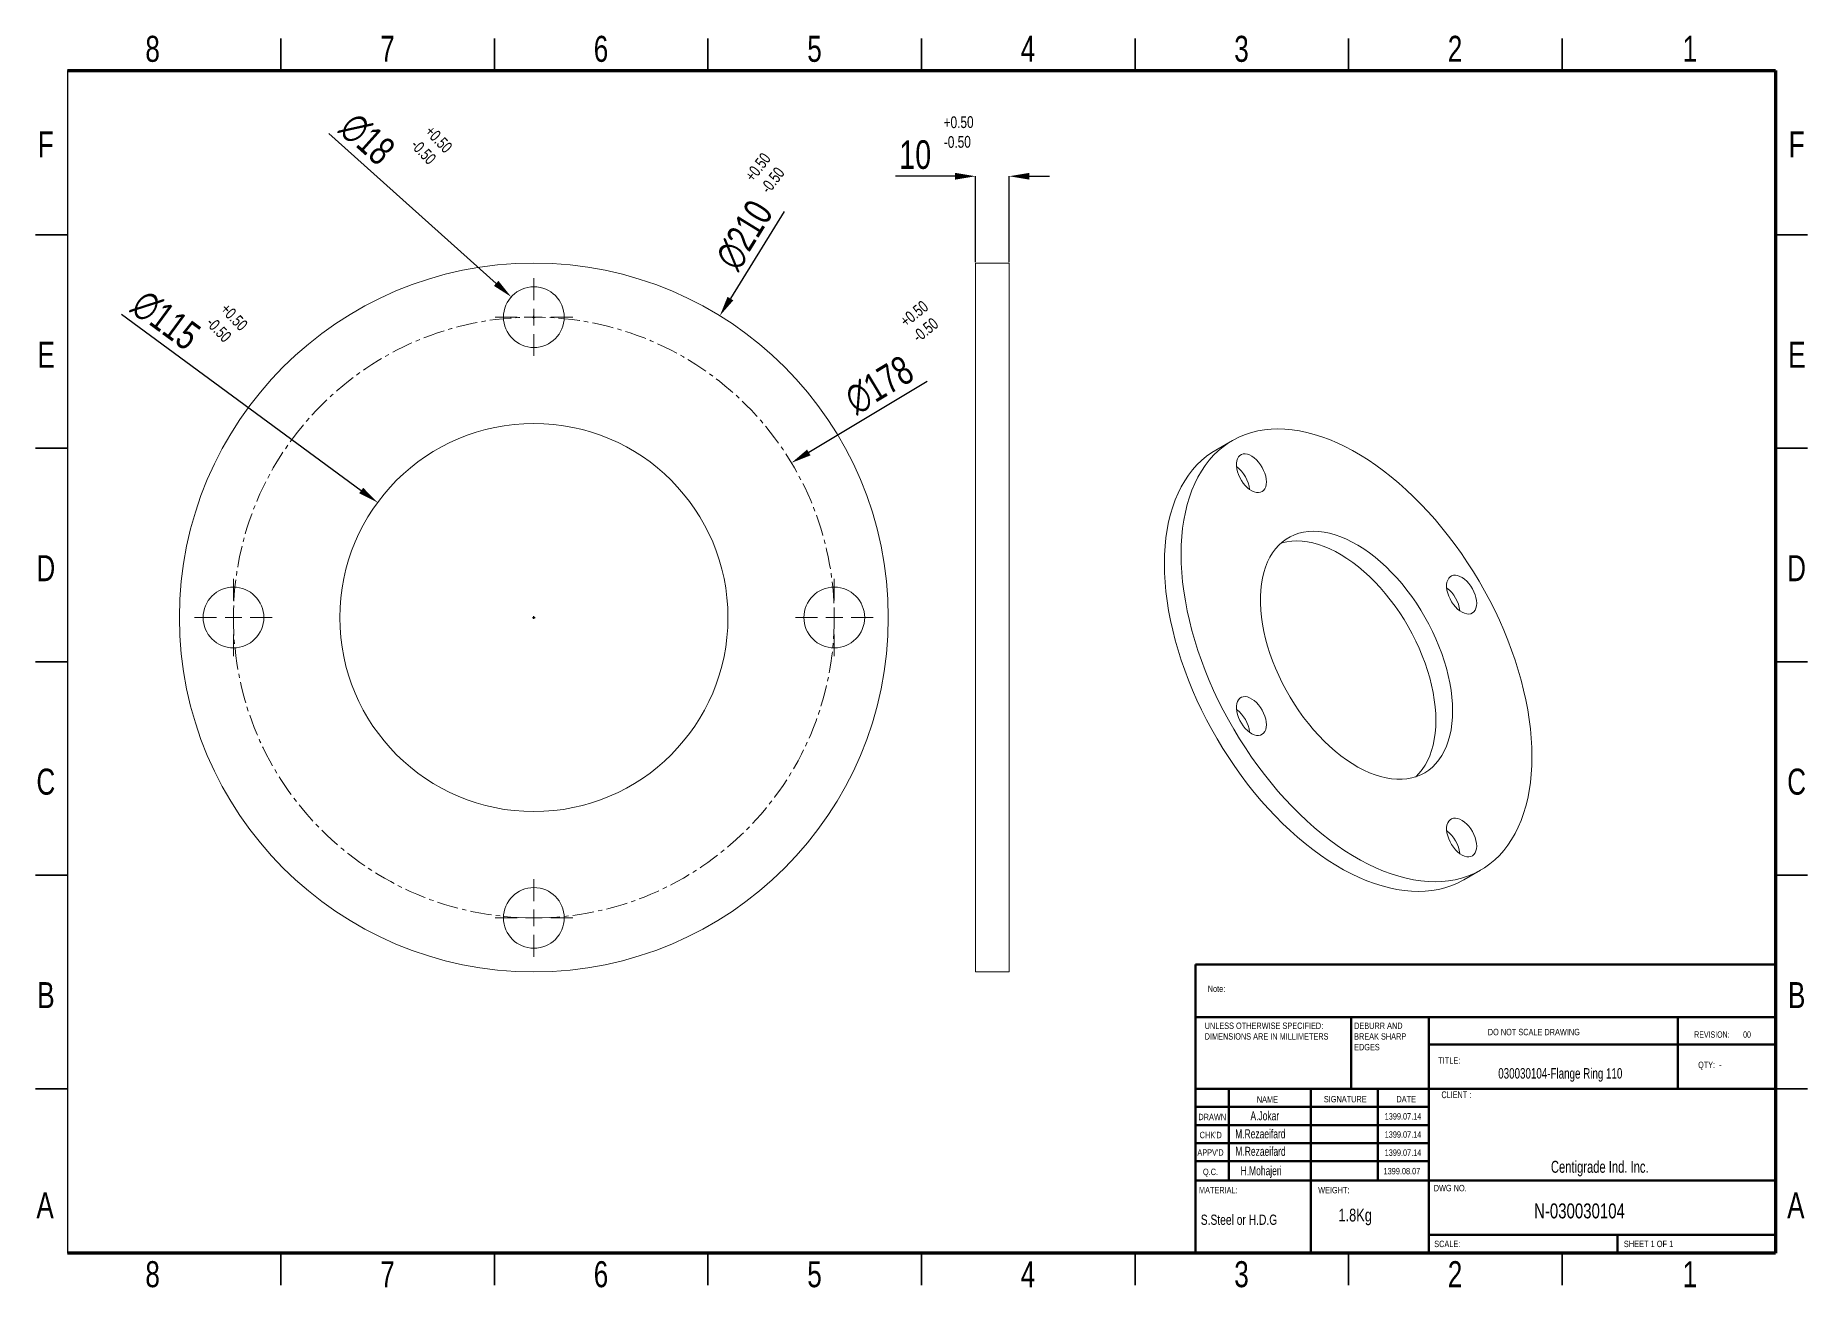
# Model space of a CAD drawing. Header units: millimetres. Extents: x 3290 to 3815, y 1511 to 1882.
import ezdxf

# ---------------------------------------------------------------- set-up
doc = ezdxf.new("R2010")
doc.units = ezdxf.units.MM
doc.linetypes.add('SLD-Chain', pattern=[10.16, 6.35, -1.27, 1.27, -1.27])
doc.linetypes.add('SLD-Solid', pattern=[0])
doc.styles.add('SLDTEXTSTYLE0', font='TXT', dxfattribs={"width": 0.75})
doc.styles.add('SLDTEXTSTYLE1', font='TXT', dxfattribs={"width": 0.686449})
doc.styles.add('SLDTEXTSTYLE2', font='TXT', dxfattribs={"width": 0.652778})
doc.styles.add('SLDTEXTSTYLE3', font='TXT', dxfattribs={"width": 0.692308})
doc.styles.add('SLDTEXTSTYLE4', font='TXT', dxfattribs={"width": 0.7})
doc.styles.add('SLDTEXTSTYLE5', font='TXT', dxfattribs={"width": 0.678571})
doc.dimstyles.new('SLDDIMSTYLE30', dxfattribs={"dimscale": 4, "dimtxt": 2.116667, "dimasz": 1.5, "dimexe": 0, "dimexo": 0.0625, "dimgap": 0.529167, "dimtad": 1, "dimdec": 0, "dimrnd": 1e-09, "dimzin": 12, "dimdsep": 46, "dimtxsty": 'SLDTEXTSTYLE0', "dimcen": 0.09, "dimadec": 0, "dimazin": 3, "dimtfac": 1, "dimtdec": 0, "dimtofl": 0, "dimtmove": 0, "dimatfit": 3, "dimfxl": 1, "dimfrac": 2, "dimtolj": 1, "dimtzin": 12, "dimarcsym": 0})

# ---------------------------------------------------------------- blocks, each defined once
blk = doc.blocks.new('SW_CENTERMARKSYMBOL_15')
at = {"color": 0, "linetype": 'SLD-Solid', "lineweight": 0}
for p, q in [((0, 1), (0, 2.3)), ((-1, 0), (-2.3, 0)), ((0, 0), (-0.5, 0)), ((0, 0), (0, 0.5)), ((0, 0), (0, -0.5)), ((0, 0), (0.5, 0)), ((1, 0), (2.3, 0)), ((0, -1), (0, -2.3))]:
    blk.add_line(p, q, dxfattribs=at)
blk = doc.blocks.new('SW_CENTERMARKSYMBOL_17')
at = {"color": 0, "linetype": 'SLD-Solid', "lineweight": 0}
for p, q in [((0, 1), (0, 2.3)), ((-1, 0), (-2.3, 0)), ((0, 0), (-0.5, 0)), ((0, 0), (0, 0.5)), ((0, 0), (0, -0.5)), ((0, 0), (0.5, 0)), ((1, 0), (2.3, 0)), ((0, -1), (0, -2.3))]:
    blk.add_line(p, q, dxfattribs=at)
blk = doc.blocks.new('SW_CENTERMARKSYMBOL_19')
at = {"color": 0, "linetype": 'SLD-Solid', "lineweight": 0}
for p, q in [((0, 1), (0, 2.3)), ((-1, 0), (-2.3, 0)), ((0, 0), (-0.5, 0)), ((0, 0), (0, 0.5)), ((0, 0), (0, -0.5)), ((0, 0), (0.5, 0)), ((1, 0), (2.3, 0)), ((0, -1), (0, -2.3))]:
    blk.add_line(p, q, dxfattribs=at)
blk = doc.blocks.new('SW_CENTERMARKSYMBOL_21')
at = {"color": 0, "linetype": 'SLD-Solid', "lineweight": 0}
for p, q in [((0, 1), (0, 2.3)), ((-1, 0), (-2.3, 0)), ((0, 0), (-0.5, 0)), ((0, 0), (0, 0.5)), ((0, 0), (0, -0.5)), ((0, 0), (0.5, 0)), ((1, 0), (2.3, 0)), ((0, -1), (0, -2.3))]:
    blk.add_line(p, q, dxfattribs=at)
blk = doc.blocks.new('*D9')
at = {"color": 0, "lineweight": -2, "transparency": 16777216}
for p, q in [((3511.87, 1829.49), (3495.95, 1803.66)), ((3437.37, 1709.16), (3438.09, 1709.16)), ((3437.73, 1708.8), (3437.73, 1709.52))]:
    blk.add_line(p, q, dxfattribs=at)
at = {"color": 0, "transparency": 16777216}
blk.add_solid([(3495.1, 1804.18), (3496.81, 1803.13), (3492.81, 1798.55)], dxfattribs=at)
at = {"layer": 'Defpoints', "color": 0, "transparency": 16777216}
for p in [(3492.81, 1798.55), (3382.64, 1619.76)]:
    blk.add_point(p, dxfattribs=at)
at = {"color": 0, "transparency": 16777216, "insert": (3500.08, 1822.46), "char_height": 8.467, "attachment_point": 5, "rotation": 58.3594, "style": 'SLDTEXTSTYLE0'}
blk.add_mtext('\\A1;∅210', dxfattribs=at)
blk = doc.blocks.new('*D10')
at = {"color": 0, "lineweight": -2, "transparency": 16777216}
for p, q in [((3315.55, 1799.03), (3386.57, 1746.78)), ((3437.37, 1709.16), (3438.09, 1709.16)), ((3437.73, 1708.8), (3437.73, 1709.52))]:
    blk.add_line(p, q, dxfattribs=at)
at = {"color": 0, "transparency": 16777216}
blk.add_solid([(3387.17, 1747.59), (3385.98, 1745.98), (3391.41, 1743.23)], dxfattribs=at)
at = {"layer": 'Defpoints', "color": 0, "transparency": 16777216}
for p in [(3391.41, 1743.23), (3484.04, 1675.08)]:
    blk.add_point(p, dxfattribs=at)
at = {"color": 0, "transparency": 16777216, "insert": (3328.69, 1797.25), "char_height": 8.467, "attachment_point": 5, "rotation": 323.6614, "style": 'SLDTEXTSTYLE0'}
blk.add_mtext('\\A1;∅115', dxfattribs=at)
blk = doc.blocks.new('*D11')
at = {"color": 0, "lineweight": -2, "transparency": 16777216}
for p, q in [((3554.23, 1779.1), (3519.17, 1758.06)), ((3437.37, 1709.16), (3438.09, 1709.16)), ((3437.73, 1708.8), (3437.73, 1709.52))]:
    blk.add_line(p, q, dxfattribs=at)
at = {"color": 0, "transparency": 16777216}
blk.add_solid([(3518.66, 1758.91), (3519.69, 1757.2), (3514.03, 1754.97)], dxfattribs=at)
at = {"layer": 'Defpoints', "color": 0, "transparency": 16777216}
for p in [(3514.03, 1754.97), (3361.42, 1663.34)]:
    blk.add_point(p, dxfattribs=at)
at = {"color": 0, "transparency": 16777216, "insert": (3540.07, 1778.01), "char_height": 8.467, "attachment_point": 5, "rotation": 30.9802, "style": 'SLDTEXTSTYLE0'}
blk.add_mtext('\\A1;∅178', dxfattribs=at)
blk = doc.blocks.new('*D12')
at = {"color": 0, "lineweight": -2, "transparency": 16777216}
for p, q in [((3377, 1852.57), (3426.55, 1808.17)), ((3437.37, 1798.16), (3438.09, 1798.16)), ((3437.73, 1797.8), (3437.73, 1798.52))]:
    blk.add_line(p, q, dxfattribs=at)
at = {"color": 0, "transparency": 16777216}
blk.add_solid([(3427.22, 1808.91), (3425.89, 1807.42), (3431.02, 1804.16)], dxfattribs=at)
at = {"layer": 'Defpoints', "color": 0, "transparency": 16777216}
for p in [(3431.02, 1804.16), (3444.43, 1792.15)]:
    blk.add_point(p, dxfattribs=at)
at = {"color": 0, "transparency": 16777216, "insert": (3388.33, 1850.94), "char_height": 8.467, "attachment_point": 5, "rotation": 318.137, "style": 'SLDTEXTSTYLE0'}
blk.add_mtext('\\A1;∅18', dxfattribs=at)
blk = doc.blocks.new('*D13')
at = {"color": 0, "lineweight": -2, "transparency": 16777216}
for p, q in [((3562.52, 1839.9), (3544.87, 1839.9)), ((3568.52, 1814.41), (3568.52, 1839.9)), ((3578.52, 1814.41), (3578.52, 1839.9)), ((3584.52, 1839.9), (3590.52, 1839.9))]:
    blk.add_line(p, q, dxfattribs=at)
at = {"color": 0, "transparency": 16777216}
for points in [[(3562.52, 1840.9), (3562.52, 1838.9), (3568.52, 1839.9)], [(3584.52, 1840.9), (3584.52, 1838.9), (3578.52, 1839.9)]]:
    blk.add_solid(points, dxfattribs=at)
at = {"layer": 'Defpoints', "color": 0, "transparency": 16777216}
for p in [(3568.52, 1839.9), (3568.52, 1814.16), (3578.52, 1814.16)]:
    blk.add_point(p, dxfattribs=at)
at = {"color": 0, "transparency": 16777216, "insert": (3550.7, 1846.25), "char_height": 8.467, "attachment_point": 5, "style": 'SLDTEXTSTYLE0'}
blk.add_mtext('\\A1;10', dxfattribs=at)
blk = doc.blocks.new('SW_NOTE_62')
at = {"color": 0, "linetype": 'Continuous', "lineweight": 0, "char_height": 1.5, "attachment_point": 1, "style": 'SLDTEXTSTYLE0'}
for s, insert in [('UNLESS OTHERWISE SPECIFIED:', (0, 1.93)), ('DIMENSIONS ARE IN MILLIMETERS', (0, -0.57))]:
    blk.add_mtext(s, dxfattribs=dict(at, insert=insert))
blk = doc.blocks.new('SW_NOTE_63')
at = {"color": 0, "linetype": 'Continuous', "lineweight": 0, "char_height": 1.5, "attachment_point": 1, "style": 'SLDTEXTSTYLE0'}
for s, insert in [('DEBURR AND', (0, 1.93)), ('BREAK SHARP', (0, -0.57)), ('EDGES', (0, -3.07))]:
    blk.add_mtext(s, dxfattribs=dict(at, insert=insert))

msp = doc.modelspace()

# ---------------------------------------------------------------- linework, layer by layer
at = {"color": 7, "linetype": 'Continuous', "lineweight": 35}
for p, q in [((3362.81, 1871.24), (3362.81, 1880.73)), ((3426.06, 1871.24), (3426.06, 1880.73)), ((3489.31, 1871.24), (3489.31, 1880.73)), ((3552.56, 1880.73), (3552.56, 1871.24)), ((3552.56, 1871.24), (3552.56, 1880.73)), ((3615.81, 1871.24), (3615.81, 1880.73)), ((3679.06, 1871.24), (3679.06, 1880.73)), ((3742.31, 1871.24), (3742.31, 1880.73)), ((3299.56, 1822.54), (3290.07, 1822.54)), ((3805.56, 1822.54), (3815.04, 1822.54)), ((3299.56, 1759.29), (3290.07, 1759.29)), ((3805.56, 1759.29), (3815.04, 1759.29)), ((3290.07, 1696.04), (3299.56, 1696.04)), ((3299.56, 1696.04), (3290.07, 1696.04)), ((3815.04, 1696.04), (3805.56, 1696.04)), ((3805.56, 1696.04), (3815.04, 1696.04)), ((3299.56, 1632.79), (3290.07, 1632.79)), ((3805.56, 1632.79), (3815.04, 1632.79)), ((3299.56, 1569.54), (3290.07, 1569.54)), ((3805.56, 1569.54), (3815.04, 1569.54)), ((3362.81, 1520.84), (3362.81, 1511.35)), ((3426.06, 1520.84), (3426.06, 1511.35)), ((3489.31, 1520.84), (3489.31, 1511.35)), ((3552.56, 1511.35), (3552.56, 1520.84)), ((3552.56, 1520.84), (3552.56, 1511.35)), ((3615.81, 1520.84), (3615.81, 1511.35)), ((3679.06, 1520.84), (3679.06, 1511.35)), ((3742.31, 1520.84), (3742.31, 1511.35))]:
    msp.add_line(p, q, dxfattribs=at)
at = {"color": 7, "linetype": 'Continuous', "lineweight": 70}
for p, q in [((3299.56, 1871.24), (3805.56, 1871.24)), ((3805.56, 1871.24), (3805.56, 1520.84)), ((3805.56, 1520.84), (3299.56, 1520.84))]:
    msp.add_line(p, q, dxfattribs=at)
msp.add_line((3299.56, 1871.24), (3299.56, 1520.84))
at = {"linetype": 'SLD-Solid', "lineweight": 0}
for p, q in [((3578.52, 1814.16), (3568.52, 1814.16)), ((3568.52, 1814.16), (3568.52, 1604.16)), ((3578.52, 1814.16), (3578.52, 1604.16)), ((3644.67, 1761.61), (3639.72, 1758.75)), ((3713.22, 1631.44), (3718.17, 1634.3)), ((3568.52, 1604.16), (3578.52, 1604.16))]:
    msp.add_line(p, q, dxfattribs=at)
at = {"color": 7, "linetype": 'Continuous', "lineweight": 50}
for p, q in [((3633.77, 1606.35), (3805.56, 1606.35)), ((3633.77, 1606.35), (3633.77, 1590.73)), ((3633.77, 1590.73), (3805.56, 1590.73)), ((3633.77, 1590.73), (3633.77, 1521.16)), ((3679.82, 1590.73), (3679.82, 1569.54)), ((3702.84, 1590.73), (3702.84, 1520.84)), ((3776.58, 1569.54), (3776.58, 1590.73)), ((3805.56, 1582.67), (3702.84, 1582.67)), ((3805.56, 1569.54), (3633.77, 1569.54)), ((3643.64, 1569.54), (3643.64, 1542.34)), ((3667.91, 1569.54), (3667.91, 1521.16)), ((3687.79, 1569.54), (3687.79, 1542.34)), ((3702.84, 1521.16), (3702.84, 1569.54)), ((3702.84, 1564.16), (3633.77, 1564.16)), ((3702.84, 1558.79), (3633.77, 1558.79)), ((3702.84, 1553.41), (3633.77, 1553.41)), ((3702.84, 1548.04), (3633.77, 1548.04)), ((3646.93, 1542.34), (3633.77, 1542.34)), ((3646.93, 1542.34), (3805.56, 1542.34)), ((3702.84, 1526.22), (3805.56, 1526.22)), ((3758.75, 1520.84), (3758.75, 1526.22))]:
    msp.add_line(p, q, dxfattribs=at)
at = {"linetype": 'SLD-Solid', "lineweight": 0, "flags": 128}
for points in [[(3733.39, 1667.95), (3733.34, 1670.63), (3733.19, 1673.37), (3732.94, 1676.16), (3732.58, 1678.99), (3732.13, 1681.85), (3731.57, 1684.75), (3730.92, 1687.67), (3730.17, 1690.61), (3729.33, 1693.57), (3728.39, 1696.54), (3727.36, 1699.51), (3726.24, 1702.47), (3725.03, 1705.43), (3723.74, 1708.37), (3722.36, 1711.29), (3720.9, 1714.19), (3719.37, 1717.05), (3717.76, 1719.88), (3716.08, 1722.66), (3714.34, 1725.4), (3712.53, 1728.08), (3710.65, 1730.7), (3708.72, 1733.26), (3706.74, 1735.75), (3704.71, 1738.16), (3702.63, 1740.5), (3700.51, 1742.75), (3698.35, 1744.92), (3696.16, 1746.99), (3693.95, 1748.97), (3691.7, 1750.85), (3689.44, 1752.62), (3687.16, 1754.29), (3684.87, 1755.85), (3682.57, 1757.29), (3680.27, 1758.62), (3677.97, 1759.83), (3675.68, 1760.91), (3673.41, 1761.88), (3671.14, 1762.72), (3668.9, 1763.43), (3666.68, 1764.01), (3664.49, 1764.47), (3662.33, 1764.79), (3660.21, 1764.99), (3658.13, 1765.05), (3656.1, 1764.98), (3654.12, 1764.78), (3652.19, 1764.45), (3650.32, 1763.99), (3648.51, 1763.4), (3646.76, 1762.68), (3645.08, 1761.84), (3643.47, 1760.87), (3641.94, 1759.77), (3640.48, 1758.56), (3639.11, 1757.23), (3637.81, 1755.78), (3636.61, 1754.22), (3635.48, 1752.54), (3634.45, 1750.76), (3633.52, 1748.88), (3632.67, 1746.9), (3631.92, 1744.82), (3631.27, 1742.65), (3630.72, 1740.4), (3630.26, 1738.05), (3629.91, 1735.64), (3629.65, 1733.14), (3629.5, 1730.58), (3629.45, 1727.96), (3629.5, 1725.27), (3629.65, 1722.54), (3629.91, 1719.75), (3630.26, 1716.92), (3630.72, 1714.06), (3631.27, 1711.16), (3631.92, 1708.24), (3632.67, 1705.29), (3633.52, 1702.34), (3634.45, 1699.37), (3635.48, 1696.4), (3636.61, 1693.44), (3637.81, 1690.48), (3639.11, 1687.54), (3640.48, 1684.61), (3641.94, 1681.72), (3643.47, 1678.86), (3645.08, 1676.03), (3646.76, 1673.25), (3648.51, 1670.51), (3650.32, 1667.83), (3652.19, 1665.21), (3654.12, 1662.65), (3656.1, 1660.16), (3658.13, 1657.74), (3660.21, 1655.41), (3662.33, 1653.15), (3664.49, 1650.99), (3666.68, 1648.91), (3668.9, 1646.94), (3671.14, 1645.06), (3673.41, 1643.28), (3675.68, 1641.62), (3677.97, 1640.06), (3680.27, 1638.62), (3682.57, 1637.29), (3684.87, 1636.08), (3687.16, 1634.99), (3689.44, 1634.03), (3691.7, 1633.19), (3693.95, 1632.48), (3696.16, 1631.89), (3698.35, 1631.44), (3700.51, 1631.11), (3702.63, 1630.92), (3704.71, 1630.86), (3706.74, 1630.92), (3708.72, 1631.12), (3710.65, 1631.46), (3712.53, 1631.92), (3714.34, 1632.51), (3716.08, 1633.22), (3717.76, 1634.07), (3719.37, 1635.04), (3720.9, 1636.13), (3722.36, 1637.35), (3723.74, 1638.68), (3725.03, 1640.13), (3726.24, 1641.69), (3727.36, 1643.36), (3728.39, 1645.14), (3729.33, 1647.03), (3730.17, 1649.01), (3730.92, 1651.09), (3731.57, 1653.25), (3732.13, 1655.51), (3732.58, 1657.85), (3732.94, 1660.27), (3733.19, 1662.76), (3733.34, 1665.33), (3733.39, 1667.95)], [(3639.72, 1758.75), (3638.52, 1758.01), (3636.99, 1756.92), (3635.53, 1755.7), (3634.16, 1754.37), (3632.86, 1752.92), (3631.66, 1751.36), (3630.54, 1749.69), (3629.5, 1747.91), (3628.57, 1746.02), (3627.72, 1744.04), (3626.97, 1741.96), (3626.32, 1739.79), (3625.77, 1737.54), (3625.31, 1735.2), (3624.96, 1732.78), (3624.7, 1730.29), (3624.55, 1727.72), (3624.5, 1725.1), (3624.55, 1722.42), (3624.7, 1719.68), (3624.96, 1716.89), (3625.31, 1714.06), (3625.77, 1711.2), (3626.32, 1708.3), (3626.97, 1705.38), (3627.72, 1702.44), (3628.57, 1699.48), (3629.5, 1696.51), (3630.54, 1693.54), (3631.66, 1690.58), (3632.86, 1687.62), (3634.16, 1684.68), (3635.53, 1681.76), (3636.99, 1678.86), (3638.52, 1676), (3640.13, 1673.17), (3641.81, 1670.39), (3643.56, 1667.65), (3645.37, 1664.97), (3647.24, 1662.35), (3649.17, 1659.79), (3651.15, 1657.3), (3653.18, 1654.89), (3655.26, 1652.55), (3657.38, 1650.3), (3659.54, 1648.13), (3661.73, 1646.06), (3663.95, 1644.08), (3666.19, 1642.2), (3668.46, 1640.43), (3670.73, 1638.76), (3673.03, 1637.2), (3675.32, 1635.76), (3677.62, 1634.43), (3679.92, 1633.22), (3682.21, 1632.14), (3684.49, 1631.17), (3686.75, 1630.33), (3689, 1629.62), (3691.21, 1629.03), (3693.4, 1628.58), (3695.56, 1628.26), (3697.68, 1628.06), (3699.76, 1628), (3701.79, 1628.07), (3703.77, 1628.27), (3705.7, 1628.6), (3707.58, 1629.06), (3709.39, 1629.65), (3711.13, 1630.37), (3712.81, 1631.21), (3713.22, 1631.44)], [(3654.73, 1749.34), (3654.67, 1750.15), (3654.52, 1751.01), (3654.26, 1751.88), (3653.92, 1752.76), (3653.48, 1753.62), (3652.97, 1754.44), (3652.4, 1755.2), (3651.78, 1755.88), (3651.12, 1756.47), (3650.44, 1756.95), (3649.76, 1757.31), (3649.09, 1757.55), (3648.45, 1757.65), (3647.85, 1757.62), (3647.31, 1757.46), (3646.83, 1757.16), (3646.44, 1756.75), (3646.14, 1756.22), (3645.93, 1755.58), (3645.83, 1754.86), (3645.83, 1754.08), (3645.93, 1753.24), (3646.14, 1752.37), (3646.44, 1751.49), (3646.83, 1750.62), (3647.31, 1749.78), (3647.85, 1748.99), (3648.45, 1748.26), (3649.09, 1747.63), (3649.76, 1747.09), (3650.44, 1746.67), (3651.12, 1746.37), (3651.78, 1746.2), (3652.4, 1746.16), (3652.97, 1746.26), (3653.48, 1746.49), (3653.92, 1746.84), (3654.26, 1747.32), (3654.52, 1747.9), (3654.67, 1748.58), (3654.73, 1749.34)], [(3709.88, 1681.52), (3709.83, 1683.52), (3709.68, 1685.56), (3709.43, 1687.66), (3709.07, 1689.78), (3708.62, 1691.94), (3708.07, 1694.12), (3707.42, 1696.31), (3706.68, 1698.51), (3705.85, 1700.71), (3704.94, 1702.89), (3703.94, 1705.06), (3702.85, 1707.2), (3701.7, 1709.31), (3700.47, 1711.38), (3699.17, 1713.41), (3697.8, 1715.37), (3696.38, 1717.27), (3694.91, 1719.11), (3693.39, 1720.87), (3691.82, 1722.54), (3690.22, 1724.13), (3688.58, 1725.63), (3686.92, 1727.02), (3685.24, 1728.32), (3683.55, 1729.5), (3681.85, 1730.57), (3680.14, 1731.52), (3678.45, 1732.36), (3676.76, 1733.07), (3675.09, 1733.65), (3673.44, 1734.11), (3671.82, 1734.44), (3670.24, 1734.63), (3668.69, 1734.7), (3667.19, 1734.63), (3665.74, 1734.43), (3664.35, 1734.11), (3663.02, 1733.65), (3661.75, 1733.06), (3660.56, 1732.35), (3659.44, 1731.52), (3658.4, 1730.56), (3657.44, 1729.49), (3656.56, 1728.31), (3655.78, 1727.02), (3655.09, 1725.62), (3654.49, 1724.12), (3653.99, 1722.54), (3653.58, 1720.86), (3653.28, 1719.1), (3653.08, 1717.26), (3652.97, 1715.36), (3652.97, 1713.39), (3653.08, 1711.37), (3653.28, 1709.3), (3653.58, 1707.19), (3653.99, 1705.05), (3654.49, 1702.88), (3655.09, 1700.69), (3655.78, 1698.5), (3656.56, 1696.3), (3657.44, 1694.11), (3658.4, 1691.93), (3659.44, 1689.77), (3660.56, 1687.64), (3661.75, 1685.55), (3663.02, 1683.51), (3664.35, 1681.51), (3665.74, 1679.58), (3667.19, 1677.71), (3668.69, 1675.91), (3670.24, 1674.19), (3671.82, 1672.56), (3673.44, 1671.01), (3675.09, 1669.57), (3676.76, 1668.22), (3678.45, 1666.99), (3680.14, 1665.86), (3681.85, 1664.85), (3683.55, 1663.95), (3685.24, 1663.18), (3686.92, 1662.53), (3688.58, 1662.01), (3690.22, 1661.62), (3691.82, 1661.36), (3693.39, 1661.23), (3694.91, 1661.23), (3696.38, 1661.36), (3697.8, 1661.62), (3699.17, 1662.01), (3700.47, 1662.54), (3701.7, 1663.18), (3702.85, 1663.96), (3703.94, 1664.85), (3704.94, 1665.86), (3705.85, 1666.99), (3706.68, 1668.23), (3707.42, 1669.58), (3708.07, 1671.02), (3708.62, 1672.57), (3709.07, 1674.2), (3709.43, 1675.92), (3709.68, 1677.72), (3709.83, 1679.59), (3709.88, 1681.52)], [(3704.93, 1678.67), (3704.88, 1680.66), (3704.73, 1682.71), (3704.48, 1684.8), (3704.12, 1686.93), (3703.67, 1689.08), (3703.12, 1691.26), (3702.47, 1693.45), (3701.73, 1695.65), (3700.9, 1697.85), (3699.99, 1700.03), (3698.99, 1702.2), (3697.91, 1704.35), (3696.75, 1706.46), (3695.52, 1708.53), (3694.22, 1710.55), (3692.85, 1712.51), (3691.43, 1714.42), (3689.96, 1716.25), (3688.44, 1718.01), (3686.87, 1719.69), (3685.27, 1721.28), (3683.63, 1722.77), (3681.97, 1724.17), (3680.29, 1725.46), (3678.6, 1726.64), (3676.9, 1727.71), (3675.2, 1728.67), (3673.5, 1729.5), (3671.81, 1730.21), (3670.14, 1730.79), (3668.49, 1731.25), (3666.87, 1731.58), (3665.29, 1731.77), (3663.74, 1731.84), (3662.24, 1731.77), (3660.79, 1731.58), (3659.4, 1731.25), (3658.98, 1731.12)], [(3717.03, 1713.37), (3716.97, 1714.19), (3716.82, 1715.04), (3716.56, 1715.92), (3716.22, 1716.8), (3715.78, 1717.66), (3715.27, 1718.47), (3714.7, 1719.23), (3714.08, 1719.91), (3713.42, 1720.5), (3712.74, 1720.98), (3712.06, 1721.35), (3711.39, 1721.58), (3710.75, 1721.69), (3710.15, 1721.66), (3709.61, 1721.49), (3709.13, 1721.2), (3708.74, 1720.78), (3708.44, 1720.25), (3708.23, 1719.62), (3708.13, 1718.9), (3708.13, 1718.11), (3708.23, 1717.27), (3708.44, 1716.4), (3708.74, 1715.52), (3709.13, 1714.65), (3709.61, 1713.81), (3710.15, 1713.02), (3710.75, 1712.3), (3711.39, 1711.66), (3712.06, 1711.13), (3712.74, 1710.7), (3713.42, 1710.4), (3714.08, 1710.23), (3714.7, 1710.19), (3715.27, 1710.29), (3715.78, 1710.52), (3716.22, 1710.88), (3716.56, 1711.35), (3716.82, 1711.94), (3716.97, 1712.62), (3717.03, 1713.37)], [(3654.73, 1677.39), (3654.67, 1678.21), (3654.52, 1679.07), (3654.26, 1679.94), (3653.92, 1680.82), (3653.48, 1681.68), (3652.97, 1682.5), (3652.4, 1683.26), (3651.78, 1683.94), (3651.12, 1684.53), (3650.44, 1685.01), (3649.76, 1685.37), (3649.09, 1685.61), (3648.45, 1685.71), (3647.85, 1685.68), (3647.31, 1685.52), (3646.83, 1685.22), (3646.44, 1684.8), (3646.14, 1684.27), (3645.93, 1683.64), (3645.83, 1682.92), (3645.83, 1682.14), (3645.93, 1681.3), (3646.14, 1680.43), (3646.44, 1679.55), (3646.83, 1678.68), (3647.31, 1677.84), (3647.85, 1677.05), (3648.45, 1676.32), (3649.09, 1675.69), (3649.76, 1675.15), (3650.44, 1674.73), (3651.12, 1674.43), (3651.78, 1674.25), (3652.4, 1674.22), (3652.97, 1674.32), (3653.48, 1674.55), (3653.92, 1674.9), (3654.26, 1675.38), (3654.52, 1675.96), (3654.67, 1676.64), (3654.73, 1677.39)], [(3698.92, 1661.93), (3698.99, 1661.99), (3699.99, 1663.01), (3700.9, 1664.13), (3701.73, 1665.37), (3702.47, 1666.72), (3703.12, 1668.17), (3703.67, 1669.71), (3704.12, 1671.34), (3704.48, 1673.06), (3704.73, 1674.86), (3704.88, 1676.73), (3704.93, 1678.67)], [(3717.03, 1641.43), (3716.97, 1642.24), (3716.82, 1643.1), (3716.56, 1643.98), (3716.22, 1644.86), (3715.78, 1645.71), (3715.27, 1646.53), (3714.7, 1647.29), (3714.08, 1647.97), (3713.42, 1648.56), (3712.74, 1649.04), (3712.06, 1649.41), (3711.39, 1649.64), (3710.75, 1649.75), (3710.15, 1649.72), (3709.61, 1649.55), (3709.13, 1649.26), (3708.74, 1648.84), (3708.44, 1648.31), (3708.23, 1647.68), (3708.13, 1646.96), (3708.13, 1646.17), (3708.23, 1645.33), (3708.44, 1644.46), (3708.74, 1643.58), (3709.13, 1642.71), (3709.61, 1641.87), (3710.15, 1641.08), (3710.75, 1640.36), (3711.39, 1639.72), (3712.06, 1639.18), (3712.74, 1638.76), (3713.42, 1638.46), (3714.08, 1638.29), (3714.7, 1638.25), (3715.27, 1638.35), (3715.78, 1638.58), (3716.22, 1638.94), (3716.56, 1639.41), (3716.82, 1640), (3716.97, 1640.67), (3717.03, 1641.43)]]:
    msp.add_lwpolyline(points, dxfattribs=at)
at = {"linetype": 'SLD-Solid', "lineweight": 0}
for centre, radius in [((3437.73, 1709.16), 105), ((3437.73, 1798.16), 9), ((3437.73, 1709.16), 57.5), ((3348.73, 1709.16), 9), ((3526.73, 1709.16), 9), ((3437.73, 1620.16), 9)]:
    msp.add_circle(centre, radius, dxfattribs=at)
at = {"linetype": 'SLD-Chain', "lineweight": 0}
msp.add_circle((3437.73, 1709.16), 89, dxfattribs=at)
at = {"linetype": 'SLD-Solid', "lineweight": 0}
for centre, start, end in [((3639.92, 1745.93), 6.8082, 53.1864), ((3702.22, 1709.96), 6.8082, 53.1864), ((3639.92, 1673.99), 6.8083, 53.1863), ((3702.22, 1638.02), 6.8082, 53.1864)]:
    msp.add_arc(centre, 9.9, start, end, dxfattribs=at)

# ---------------------------------------------------------------- block references
at = {"linetype": 'Continuous', "lineweight": 0, "xscale": 5.00000011176475, "yscale": 5.00000011176475, "zscale": 5.00000011176475}
for name, p in [('SW_CENTERMARKSYMBOL_21', (3437.73, 1798.16)), ('SW_CENTERMARKSYMBOL_19', (3348.73, 1709.16)), ('SW_CENTERMARKSYMBOL_15', (3526.73, 1709.16)), ('SW_CENTERMARKSYMBOL_17', (3437.73, 1620.16))]:
    msp.add_blockref(name, p, dxfattribs=at)
at = {"color": 7, "linetype": 'Continuous', "lineweight": 0, "xscale": 1.264993817774811, "yscale": 1.264993817774811, "zscale": 1.264993817774811}
for name, p in [('SW_NOTE_62', (3636.44, 1586.71)), ('SW_NOTE_63', (3680.71, 1586.71))]:
    msp.add_blockref(name, p, dxfattribs=at)

# ---------------------------------------------------------------- texts
at = {"color": 7, "linetype": 'Continuous', "lineweight": 0}
for s, insert, char_height, attachment_point, style in [('8', (3324.78, 1881.51), 7.71, 2, 'SLDTEXTSTYLE0'), ('7', (3394.36, 1881.51), 7.71, 2, 'SLDTEXTSTYLE0'), ('6', (3457.61, 1881.51), 7.71, 2, 'SLDTEXTSTYLE0'), ('5', (3520.86, 1881.51), 7.71, 2, 'SLDTEXTSTYLE0'), ('4', (3584.11, 1881.51), 7.71, 2, 'SLDTEXTSTYLE0'), ('3', (3647.36, 1881.51), 7.71, 2, 'SLDTEXTSTYLE0'), ('2', (3710.61, 1881.51), 7.71, 2, 'SLDTEXTSTYLE0'), ('1', (3780.18, 1881.51), 7.71, 2, 'SLDTEXTSTYLE0'), ('F', (3293.15, 1853.19), 7.71, 2, 'SLDTEXTSTYLE0'), ('F', (3811.8, 1853.19), 7.71, 2, 'SLDTEXTSTYLE0'), ('E', (3293.25, 1790.88), 7.71, 2, 'SLDTEXTSTYLE0'), ('E', (3811.9, 1790.88), 7.71, 2, 'SLDTEXTSTYLE0'), ('D', (3293.15, 1727.63), 7.71, 2, 'SLDTEXTSTYLE0'), ('D', (3811.79, 1727.63), 7.71, 2, 'SLDTEXTSTYLE0'), ('C', (3293.15, 1664.38), 7.71, 2, 'SLDTEXTSTYLE0'), ('C', (3811.8, 1664.38), 7.71, 2, 'SLDTEXTSTYLE0'), ('B', (3293.18, 1601.14), 7.71, 2, 'SLDTEXTSTYLE0'), ('Note:', (3637.35, 1600.11), 1.897, 1, 'SLDTEXTSTYLE0'), ('B', (3811.82, 1601.14), 7.71, 2, 'SLDTEXTSTYLE0'), ('DO NOT SCALE DRAWING', (3720.32, 1587.29), 1.8975, 1, 'SLDTEXTSTYLE0'), ('REVISION:       00', (3781.47, 1586.54), 1.8975, 1, 'SLDTEXTSTYLE2'), ('TITLE:', (3705.64, 1578.86), 1.897, 1, 'SLDTEXTSTYLE0'), ('030030104-Flange Ring 110', (3723.41, 1575.65), 3.0992, 1, 'SLDTEXTSTYLE4'), ('QTY:  -', (3782.63, 1577.56), 1.897, 1, 'SLDTEXTSTYLE5'), ('NAME', (3651.89, 1567.33), 1.897, 1, 'SLDTEXTSTYLE0'), ('SIGNATURE', (3671.76, 1567.41), 1.897, 1, 'SLDTEXTSTYLE0'), ('DATE', (3693.25, 1567.41), 1.897, 1, 'SLDTEXTSTYLE0'), ('CLIENT :', (3706.58, 1568.76), 2.008, 1, 'SLDTEXTSTYLE4'), ('DRAWN', (3634.59, 1562.12), 1.897, 1, 'SLDTEXTSTYLE1'), ('A.Jokar', (3650.01, 1562.86), 2.678, 1, 'SLDTEXTSTYLE4'), ('1399.07.14', (3689.77, 1562.31), 1.897, 1, 'SLDTEXTSTYLE0'), ("CHK'D", (3634.96, 1556.78), 1.897, 1, 'SLDTEXTSTYLE0'), ('M.Rezaeifard', (3645.48, 1557.52), 2.6776, 1, 'SLDTEXTSTYLE4'), ('1399.07.14', (3689.77, 1556.93), 1.897, 1, 'SLDTEXTSTYLE0'), ("APPV'D", (3634.28, 1551.6), 1.897, 1, 'SLDTEXTSTYLE0'), ('M.Rezaeifard', (3645.54, 1552.34), 2.6776, 1, 'SLDTEXTSTYLE4'), ('1399.07.14', (3689.77, 1551.55), 1.897, 1, 'SLDTEXTSTYLE0'), ('Q.C.', (3635.94, 1545.85), 1.897, 1, 'SLDTEXTSTYLE0'), ('H.Mohajeri', (3647.1, 1546.59), 2.678, 1, 'SLDTEXTSTYLE4'), ('1399.08.07', (3689.45, 1546.08), 1.897, 1, 'SLDTEXTSTYLE0'), ('Centigrade Ind. Inc.', (3739.02, 1548.18), 3.542, 1, 'SLDTEXTSTYLE4'), ('A', (3292.93, 1538.83), 7.71, 2, 'SLDTEXTSTYLE0'), ('MATERIAL:', (3634.75, 1540.45), 1.897, 1, 'SLDTEXTSTYLE0'), ('WEIGHT:', (3670.07, 1540.45), 1.896, 1, 'SLDTEXTSTYLE0'), ('DWG NO.', (3704.3, 1541.06), 1.897, 1, 'SLDTEXTSTYLE0'), ('A', (3811.57, 1538.83), 7.71, 2, 'SLDTEXTSTYLE0'), ('1.8Kg', (3676.06, 1534), 3.791, 1, 'SLDTEXTSTYLE0'), ('N-030030104', (3734.02, 1535.56), 4.4275, 1, 'SLDTEXTSTYLE0'), ('S.Steel or H.D.G', (3635.29, 1532.25), 3.0332, 1, 'SLDTEXTSTYLE0'), ('SCALE:', (3704.45, 1524.51), 1.897, 1, 'SLDTEXTSTYLE0'), ('SHEET 1 OF 1', (3760.62, 1524.51), 1.8975, 1, 'SLDTEXTSTYLE3'), ('8', (3324.78, 1518.45), 7.71, 2, 'SLDTEXTSTYLE0'), ('7', (3394.36, 1518.45), 7.71, 2, 'SLDTEXTSTYLE0'), ('6', (3457.61, 1518.45), 7.71, 2, 'SLDTEXTSTYLE0'), ('5', (3520.86, 1518.45), 7.71, 2, 'SLDTEXTSTYLE0'), ('4', (3584.11, 1518.45), 7.71, 2, 'SLDTEXTSTYLE0'), ('3', (3647.36, 1518.45), 7.71, 2, 'SLDTEXTSTYLE0'), ('2', (3710.61, 1518.45), 7.71, 2, 'SLDTEXTSTYLE0'), ('1', (3780.18, 1518.45), 7.71, 2, 'SLDTEXTSTYLE0')]:
    msp.add_mtext(s, dxfattribs=dict(at, insert=insert, char_height=char_height, attachment_point=attachment_point, style=style))
at = {"char_height": 3.5, "attachment_point": 1, "style": 'SLDTEXTSTYLE0'}
for insert, rotation in [((3407.73, 1855.31), 313.8656), ((3559.09, 1857.61), 0.657), ((3499.95, 1840.14), 52.6625), ((3347.11, 1802.63), 313.8656), ((3545.8, 1797.74), 39.0953)]:
    msp.add_mtext_dynamic_manual_height_columns('+0.50\\P-0.50', width=14.7026, gutter_width=17.5, heights=[0], dxfattribs=dict(at, insert=insert, rotation=rotation))

# ---------------------------------------------------------------- dimensions: what is measured, and where the dimension line sits
for p1, p2, picture, middle in [((3444.43, 1792.15), (3431.02, 1804.16), '*D12', (3384.1, 1846.21)), ((3484.04, 1675.08), (3391.41, 1743.23), '*D10', (3324.93, 1792.13)), ((3361.42, 1663.34), (3514.03, 1754.97), '*D11', (3543.34, 1772.57))]:
    dim = msp.add_diameter_dim_2p(p1=p1, p2=p2, dimstyle='SLDDIMSTYLE30')
    dim.commit()
    dim.dimension.update_dxf_attribs({"geometry": picture, "text_midpoint": middle, "dimtype": 163})
dim = msp.add_linear_dim(base=(3568.52, 1839.9), p1=(3578.52, 1814.16), p2=(3568.52, 1814.16), dimstyle='SLDDIMSTYLE30', override={"dimtxsty": 'SLDTEXTSTYLE0'})
dim.commit()
dim.dimension.update_dxf_attribs({"geometry": '*D13', "text_midpoint": (3550.7, 1846.25)})
dim = msp.add_diameter_dim_2p(p1=(3382.64, 1619.76), p2=(3492.81, 1798.55), dimstyle='SLDDIMSTYLE30', override={"dimtxsty": 'SLDTEXTSTYLE0'})
dim.commit()
dim.dimension.update_dxf_attribs({"geometry": '*D9', "text_midpoint": (3500.08, 1822.46)})

doc.saveas('drawing.dxf')
